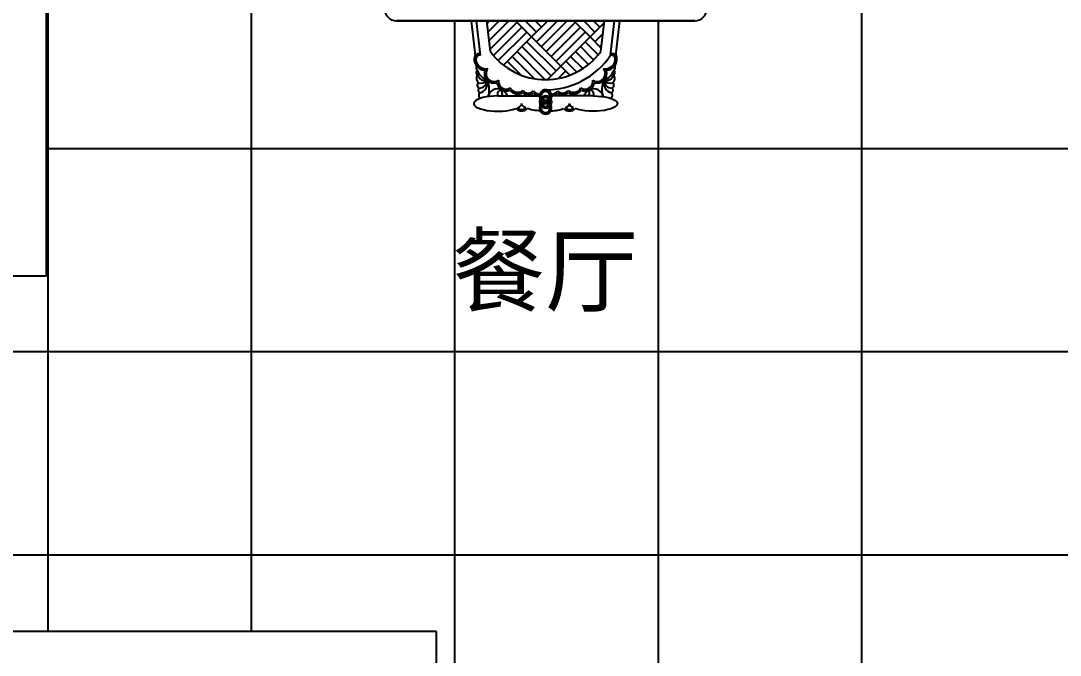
# Model space of a CAD drawing. Extents: x 13886 to 74789, y -750269 to -704302.
# Drawn here: x 57299 to 60364, y -715083 to -713211 of the extents above; entities that cross this region are included whole.
import ezdxf

# ---------------------------------------------------------------- set-up
doc = ezdxf.new("R2010")
doc.units = 0
doc.header["$LTSCALE"] = 10
doc.layers.get('0').update_dxf_attribs({"linetype": 'CONTINUOUS'})
for name, color, linetype in [('__4', 38, 'CONTINUOUS'), ('___0', 250, 'CONTINUOUS'), ('____', 45, 'CONTINUOUS'), ('________IFF-FURN-DETAIL', 252, 'CONTINUOUS')]:
    doc.layers.add(name, color=color, linetype=linetype)
doc.styles.add('DIM', font='arial.ttf')

msp = doc.modelspace()

# ---------------------------------------------------------------- hatches: boundary and pattern name
at = {"layer": '___0'}
h = msp.add_hatch(dxfattribs=at)
h.set_pattern_fill('AR-PARQ1', color=256, scale=0.4, angle=315, style=0, double=1)
h.set_pattern_definition([(45, (-505010.97, -1156035.3), (4e-14, 172.420918), [121.92, -121.92]), (45, (-504996.6, -1156049.67), (4e-14, 172.420918), [121.92, -121.92]), (45, (-504982.23, -1156064.03), (4e-14, 172.420918), [121.92, -121.92]), (45, (-504967.86, -1156078.4), (4e-14, 172.420918), [121.92, -121.92]), (45, (-504953.5, -1156092.77), (4e-14, 172.420918), [121.92, -121.92]), (45, (-504939.13, -1156107.14), (4e-14, 172.420918), [121.92, -121.92]), (45, (-504924.76, -1156121.51), (4e-14, 172.420918), [121.92, -121.92]), (315, (-504924.76, -1155949.09), (-4e-14, -172.420918), [121.92, -121.92]), (315, (-504910.39, -1155934.72), (-4e-14, -172.420918), [121.92, -121.92]), (315, (-504896.02, -1155920.35), (-4e-14, -172.420918), [121.92, -121.92]), (315, (-504881.65, -1155905.98), (-4e-14, -172.420918), [121.92, -121.92]), (315, (-504867.29, -1155891.61), (-4e-14, -172.420918), [121.92, -121.92]), (315, (-504852.92, -1155877.24), (-4e-14, -172.420918), [121.92, -121.92]), (315, (-504838.55, -1155862.88), (-4e-14, -172.420918), [121.92, -121.92])])
edge = h.paths.add_edge_path()
edge.add_line((58673.1, -713210.7), (58683.7, -713301.6))
edge.add_ellipse((58846.6, -713183), major_axis=(-142.5, 142.5), ratio=1, start_angle=81.054, end_angle=188.946)
edge.add_line((59009.6, -713301.6), (59020.1, -713210.7))
edge.add_line((59020.1, -713210.7), (58673.1, -713210.7))

# ---------------------------------------------------------------- linework, layer by layer
at = {"ltscale": 60}
for p, q in [((57374.4, -713963.2), (57374.4, -713133.2)), ((56294.4, -713963.2), (57374.4, -713963.2)), ((58524.4, -715013.2), (56364.4, -715013.2)), ((58524.4, -716933.2), (58524.4, -715013.2))]:
    msp.add_line(p, q, dxfattribs=at)
at = {"layer": '__4', "ltscale": 60}
for p, q in [((57979.4, -715013.2), (57979.4, -710658.2)), ((59779.4, -716933.2), (59779.4, -710658.2)), ((57379.4, -715013.2), (57379.4, -713188)), ((58579.4, -715187.3), (58579.4, -713210.7)), ((59179.4, -716933.2), (59179.4, -713210.7)), ((63495.4, -713588.2), (57374.4, -713588.2)), ((66109.4, -714188.2), (55394.4, -714188.2)), ((66109.4, -714788.2), (55394.4, -714788.2))]:
    msp.add_line(p, q, dxfattribs=at)
at = {"layer": '___0'}
for p, q in [((58654.8, -713312.6), (58642.9, -713210.7)), ((59038.5, -713312.6), (59050.3, -713210.7))]:
    msp.add_line(p, q, dxfattribs=at)
for centre, radius, start, end in [((58652.3, -713323.6), 16.3, 83.1756, 140.2175), ((58652.3, -713323.6), 11.3, 76.9997, 192.1327), ((58846.6, -713183), 231.5, 270, 325.9582), ((59041, -713323.6), 11.3, 347.8673, 103.0003), ((59041, -713323.6), 16.3, 39.7825, 96.8244), ((58652.3, -713323.6), 16.3, 190.9037, 192.1327), ((58669.6, -713323.7), 28.5, 184.534, 283.2488), ((58669.6, -713323.7), 33.5, 218.4102, 266.3156), ((58694.9, -713366.3), 23.9, 141.5905, 302.4274), ((58998.4, -713366.3), 23.9, 237.5726, 38.4095), ((59023.6, -713323.7), 28.5, 256.7512, 355.466), ((59023.6, -713323.7), 33.5, 273.6844, 321.5898), ((59041, -713323.6), 16.3, 347.8673, 349.0963), ((58696.6, -713334.8), 56.1, 202.6143, 246.2352), ((58667.9, -713364.8), 22.2, 195.2459, 285.9332), ((58657, -713374.6), 20.5, 247.1223, 325.7267), ((58651.3, -713386.3), 22.9, 269.0526, 359.7124), ((58646.4, -713395), 28.9, 282.2314, 17.87), ((58694.9, -713366.3), 28.9, 161.5522, 285.6522), ((58618.9, -713413.9), 61.7, 340.531, 26.7225), ((58730.1, -713390), 22.7, 170.7561, 303.3024), ((58963.2, -713390), 22.7, 236.6976, 9.2439), ((58998.4, -713366.3), 28.9, 254.3478, 18.4478), ((59074.4, -713413.9), 61.7, 153.2775, 199.469), ((59046.9, -713395), 28.9, 162.13, 257.7686), ((59042, -713386.3), 22.9, 180.2876, 270.9474), ((58996.7, -713334.8), 56.1, 293.7648, 337.3857), ((59025.4, -713364.8), 22.2, 254.0668, 344.7541), ((59036.2, -713374.6), 20.5, 214.2733, 292.8777), ((58704.6, -713439.7), 28.1, 64.9528, 169.2284), ((58730.1, -713390), 27.7, 188.2812, 293.1613), ((58717.6, -713427.4), 13.2, 94.5962, 203.1786), ((58782.4, -713413.5), 65.9, 180.6297, 196.7798), ((58699.5, -713448.4), 38.2, 24.5931, 63.5094), ((58764.4, -713396.5), 30.2, 219.1753, 299.5058), ((58764.4, -713396.5), 25.2, 209.94, 308.7799), ((58795.8, -713405.5), 18.9, 214.1051, 320.941), ((58829.8, -713402.8), 24.2, 217.1229, 269.2618), ((58846.6, -713432.5), 18, 227.6631, 210), ((58863.5, -713402.8), 24.2, 270.7382, 322.8771), ((58897.5, -713405.5), 18.9, 219.059, 325.8949), ((58928.9, -713396.5), 25.2, 231.2201, 330.06), ((58928.9, -713396.5), 30.2, 240.4942, 320.8247), ((58963.2, -713390), 27.7, 246.8387, 351.7188), ((58993.8, -713448.4), 38.2, 116.4906, 155.4069), ((58910.9, -713413.5), 65.9, 343.2202, 359.3703), ((58988.7, -713439.7), 28.1, 10.7716, 115.0472), ((58975.7, -713427.4), 13.2, 336.8214, 85.4038), ((58795.8, -713405.5), 23.9, 226.1504, 307.2288), ((58829.8, -713402.8), 29.2, 228.0642, 267.7099), ((58846.6, -713450.5), 18, 47.6631, 312.3369), ((58846.6, -713450.5), 18, 150, 210), ((58846.6, -713432.5), 13, 223.8131, 201.1684), ((58846.6, -713450.5), 13, 43.8131, 316.1869), ((58846.6, -713450.5), 13, 158.8316, 201.1684), ((58846.6, -713450.5), 13, 338.8316, 21.1684), ((58846.6, -713450.5), 18, 330, 30), ((58863.5, -713402.8), 29.2, 272.2901, 311.9358), ((58897.5, -713405.5), 23.9, 232.7712, 313.8496), ((58776.1, -713455), 17.5, 226.1134, 313.8866), ((58846.6, -713468.5), 18, 332.1063, 207.8937), ((58846.6, -713468.5), 13, 158.8316, 136.1869), ((58917.2, -713455), 17.5, 226.1134, 313.8866)]:
    msp.add_arc(centre, radius, start, end, dxfattribs=at)
for centre, major_axis, start_param, end_param in [((58705.5, -713455), (-70.6, 0), 2.546536, 3.141593), ((58846.6, -713455), (70.6, 0), -0.595057, -0.000001)]:
    msp.add_ellipse(centre, major_axis=major_axis, ratio=0.318785, start_param=start_param, end_param=end_param, dxfattribs=at)
at = {"layer": '___0', "extrusion": (0, 0, -1)}
for centre, end_param in [((58846.6, -713455), -0.000001), ((58987.8, -713455), 0)]:
    msp.add_ellipse(centre, major_axis=(-70.6, 0), ratio=0.318785, start_param=-0.595057, end_param=end_param, dxfattribs=at)
at = {"layer": '____', "ltscale": 60}
for p, q in [((59286.9, -713210.7), (58406.9, -713210.7)), ((58639.8, -713313.2), (58627.8, -713210.7)), ((58683.7, -713301.6), (58673.1, -713210.7)), ((59009.6, -713301.6), (59020.1, -713210.7)), ((59053.5, -713313.2), (59065.4, -713210.7)), ((58705.5, -713432.5), (58828.6, -713432.5)), ((58987.8, -713432.5), (58864.6, -713432.5))]:
    msp.add_line(p, q, dxfattribs=at)
msp.add_lwpolyline([(58406.9, -711410.7, 0.414214), (58371.9, -711445.7), (58371.9, -713175.7, 0.414214), (58406.9, -713210.7), (59286.9, -713210.7, 0.414214), (59321.9, -713175.7), (59321.9, -711445.7, 0.414214), (59286.9, -711410.7)], format="xyb", close=True, dxfattribs=at)
for centre, radius, start, end in [((58669.6, -713323.7), 33.5, 154.8548, 218.4102), ((58846.6, -713183), 201.5, 216.054, 323.946), ((59023.6, -713323.7), 33.5, 321.5898, 25.1452), ((58650.1, -713349.7), 8.51, 142.0233, 231.2417), ((59043.2, -713349.7), 8.51, 308.7583, 37.9767), ((58650.7, -713362.9), 8.85, 132.4046, 240.8604), ((58658, -713380.9), 15.4, 138.4017, 234.8634), ((59035.3, -713380.9), 15.4, 305.1366, 41.5983), ((59042.5, -713362.9), 8.85, 299.1396, 47.5954), ((58653.7, -713400.9), 8.76, 121.4504, 251.8146), ((58655.8, -713415.8), 8.14, 126.4496, 246.8155), ((59037.5, -713415.8), 8.14, 293.1845, 53.5504), ((59039.6, -713400.9), 8.76, 288.1854, 58.5496), ((58659.6, -713430.7), 10.2, 133.3974, 239.8676), ((59033.7, -713430.7), 10.2, 300.1324, 46.6026), ((58776.1, -713455), 22.5, 220.6877, 319.3123), ((58846.6, -713468.5), 18, 207.8937, 332.1063), ((58917.2, -713455), 22.5, 220.6877, 319.3123)]:
    msp.add_arc(centre, radius, start, end, dxfattribs=at)
for centre, major_axis, start_param, end_param in [((58705.5, -713455), (70.6, 0), 1.570796, 5.573049), ((58846.6, -713455), (-70.6, 0), 1.798148, 2.431456)]:
    msp.add_ellipse(centre, major_axis=major_axis, ratio=0.318785, start_param=start_param, end_param=end_param, dxfattribs=at)
at = {"layer": '____', "ltscale": 60, "extrusion": (0, 0, -1)}
for centre, major_axis, start_param, end_param in [((58987.8, -713455), (70.6, 0), -1.570796, 2.431456), ((58846.6, -713455), (-70.6, 0), -1.343445, -0.710136)]:
    msp.add_ellipse(centre, major_axis=major_axis, ratio=0.318785, start_param=start_param, end_param=end_param, dxfattribs=at)

# ---------------------------------------------------------------- texts
at = {"layer": '________IFF-FURN-DETAIL', "insert": (58570.5, -713847.1), "char_height": 274.56, "attachment_point": 1, "style": 'DIM'}
msp.add_mtext('{\\fNSimSun|b0|i0|c134|p49;\\H0.7333x;餐厅}', dxfattribs=at)

doc.saveas('drawing.dxf')
